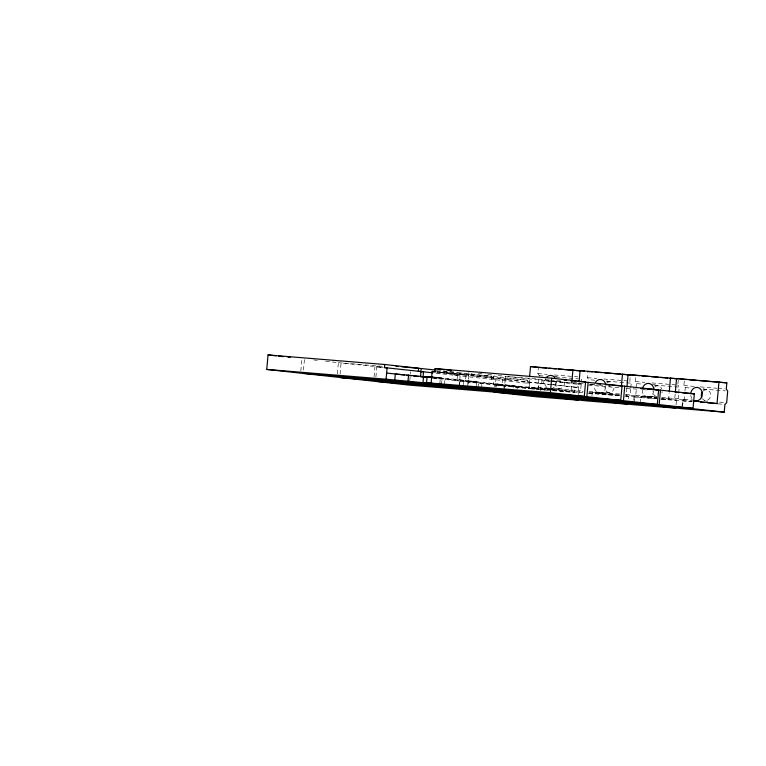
<?xml version="1.0" encoding="UTF-8"?>
<svg xmlns="http://www.w3.org/2000/svg" width="766" height="766" viewBox="0 0 766 766"><rect width="100%" height="100%" fill="white"/><g stroke="black" fill="none" stroke-linecap="round" stroke-linejoin="round"><path stroke-width="0.57" stroke-dasharray="3.83 2.87" d="M300.827 370.926L301.928 358.67M303.489 370.093L304.485 358.948M337.375 373.818L338.361 362.672L323.175 361.006M340.075 374.114L341.071 362.969L383.287 367.374M374.057 376.728L374.957 366.694M375.915 376.929L376.805 366.895L382.761 367.383M409.8 380.654L410.298 375.081M410.394 373.971L410.595 371.74M439.808 383.852L440.354 377.686L433.728 377.14M441.532 384.408L442.078 378.241L434.016 377.36M444.539 384.226L444.989 379.084L433.949 378.184M431.737 378.002L456.957 380.769L457.752 372.525L491.638 376.25L491.36 379.333L495.87 379.754L495.219 387.05M459.207 386.208L460.127 375.828L454.774 375.311L455.052 372.228L439.856 370.562M459.504 385.873L459.964 380.731L444.989 379.084M463.085 385.748L463.545 380.606L476.797 381.688L476.337 386.83M433.566 377.83L465.575 380.453L466.044 375.216L436.831 371.998M467.672 385.873L468.601 375.493L505.129 379.438L505.407 376.355L496.062 375.33M468.964 372.353L468.696 375.436L437.147 371.96M468.15 384.082L468.332 382.023L515.106 386.275L500.131 384.628L499.949 386.686M471.435 373.655L471.253 375.713L505.129 379.438M478.061 387.385L478.52 382.253L463.545 380.606M481.125 388.247L481.584 383.105M493.218 379.543L493.495 376.46L436.342 371.778M504.258 389.894L505.187 379.515L539.072 383.239L538.603 388.486L493.543 384.791L494.013 379.553M494.51 386.61L494.702 384.408L537.11 387.883L570.996 391.608L571.809 382.521M496.368 386.811L496.56 384.752M456.957 380.769L502.017 384.465L502.486 379.218M503.884 388.008L504.066 385.949L548.523 390.009M542.002 380.376L541.725 383.46L507.839 379.735L508.117 376.652L549.136 380.961M513.201 387.768L513.392 385.71L500.131 384.628M517.136 389.09L517.318 387.041M493.495 376.46L527.381 380.185L527.104 383.268L529.756 383.479L529.287 388.726L548.255 390.277M550.974 389.971L528.588 388.132L529.498 377.906M536.468 389.004L538.211 387.309L539.254 375.646L537.847 373.588L538.393 367.421M536.918 390.085L537.11 387.883M540.269 390.746L540.92 383.45L549.107 384.35M551.75 384.561L543.573 383.661L543.85 380.578L583.883 383.862M544.08 390.67L544.281 388.467L583.156 391.656M553.004 390.67L574.347 392.412L574.806 387.175L550.275 384.475M574.806 387.175L577.459 387.385L577.736 384.302L543.85 380.578M582.878 392.585L578.167 392.192L578.972 383.105M578.675 394.681L578.876 392.47L580.618 390.784L581.662 379.122M594.713 380.195L588.824 379.706L587.417 377.648L587.972 371.481M591.974 395.706L592.271 392.403L619.359 394.624M626.866 388.171L626.157 396.127L655.6 398.54M628.254 398.741L628.446 396.539L630.188 394.844L630.715 389.013M630.82 387.845L631.232 383.182L629.824 381.114L630.38 374.947M633.741 400.292L634.037 396.989L635.78 395.304L636.814 383.642L635.407 381.573L635.962 375.407M634.085 402.485L634.679 395.878L625.248 395.103M640.156 402.983L640.74 396.376L657.238 397.726M661.489 399.019L668.565 399.603L669.168 392.786M692.301 401.547L674.626 400.101L675.239 393.284M676.043 404.869L676.435 400.465L678.178 398.78L678.599 394.107M677.91 384.025L678.37 378.883M678.705 392.948L679.222 387.108L677.814 385.049M682.018 406.468L682.506 400.963L684.249 399.278L684.881 392.278M684.976 391.11L685.292 387.606L683.885 385.547L684.44 379.381M682.563 406.449L683.157 399.842L661.948 398.109M559.458 388.592L549.883 388.898A6.76 5.812 -83.7 0 1 545.765 378.385M599.452 392.958L609.027 392.652A5.41 4.644 -83.7 0 0 614.14 387.644M642.253 389.683A6.76 5.812 -83.7 0 0 647.442 396.893L657.017 396.577A5.41 4.644 -83.7 0 1 652.871 390.813M537.847 373.588L547.269 374.354M554.335 374.938L577.899 376.862M587.417 377.648L596.838 378.414M603.914 378.998L629.824 381.114M635.407 381.573L644.828 382.349M651.904 382.923L675.459 384.858M683.885 385.547L694.484 386.418M700.373 386.897L716.871 388.247M718.048 388.343L725.115 388.927M539.254 375.646L546.321 376.23M555.743 376.996L578.119 378.835M606.5 381.152L631.232 383.182M636.814 383.642L642.703 384.12M654.49 385.087L679.222 387.108M685.292 387.606L691.181 388.094M702.958 389.061L725.345 390.89M338.361 362.672L382.741 366.378M436.323 370.773L457.752 372.525M505.407 376.355L549.442 379.965M550.505 380.127L563.46 381.181M574.021 382.052L576.808 382.205M436.869 371.769L491.638 376.25M550.333 381.056L583.644 383.785M589.6 384.273L594.359 384.666M611.019 386.035L608.635 385.834L610.895 386.074M589.772 384.34L598.016 385.02M599.194 385.116L602.727 385.403M436.888 372.764L527.381 380.185M577.736 384.302L583.682 384.791M588.441 385.183L620.575 387.816M626.521 388.305L637.235 389.176M643.181 389.664L646.753 389.961M505.187 379.515L507.839 379.735M539.072 383.239L543.573 383.661M433.958 377.581L442.078 378.241M459.964 380.731L478.52 382.253M538.211 387.309L580.618 390.784M588.968 391.474L619.589 393.983M625.477 394.461L630.188 394.844M635.78 395.304L656.979 397.037M661.69 397.43L678.178 398.78M684.249 399.278L692.502 399.948M704.28 400.915L707.813 401.202M719.59 402.169L726.656 402.753M552.152 390.066L570.996 391.608M588.767 393.063L620.575 395.668M552.956 390.354L578.876 392.47M588.403 393.255L619.024 395.763M624.912 396.242L628.446 396.539M634.037 396.989L656.414 398.827M661.125 399.21L676.435 400.465M682.506 400.963L691.937 401.738M717.847 403.854L724.914 404.438M478.53 373.396L482.044 373.789M487.885 374.43L494.893 375.196M552.928 384.695L577.459 387.385M683.157 399.842L692.502 400.877M436.084 373.253L529.756 383.479M313.83 359.972L317.335 360.355M376.805 366.895L382.646 367.536M640.74 396.376L657.104 398.167M661.776 398.684L674.626 400.101M634.679 395.878L656.874 398.31M661.546 398.827L668.565 399.603M592.271 392.403L619.139 395.352M589.025 392.202L619.407 395.543M544.281 388.467L578.167 392.192M431.689 376.728L465.575 380.453M468.131 380.74L502.017 384.465M504.717 384.762L538.603 388.486M540.461 388.688L549.126 389.645L535.874 388.554L550.85 390.2M552.564 390.018L574.347 392.412M494.702 384.408L528.588 388.132M459.667 381.066L493.543 384.791M495.401 385.001L529.287 388.726M703.121 388.898L707.64 390.057M652.383 384.35L659.162 386.093M606.653 380.999L611.172 382.157M553.684 376.068L558.213 377.226M606.576 383.182A5.41 4.644 -83.7 0 1 612.245 382.789M609.027 392.652A5.41 4.644 -83.7 0 1 604.881 386.887M605.839 386.696A6.76 5.812 -83.7 0 1 598.706 392.834A6.76 5.812 -83.7 0 1 594.617 384.025M564.532 382.177A5.41 4.644 -83.7 0 1 558.854 388.496A5.41 4.644 -83.7 0 1 556.164 380.185M556.221 380.874A6.76 5.812 -83.7 0 1 552.851 388.228M653.829 390.631A6.76 5.812 -83.7 0 1 647.442 396.893M654.566 387.117A5.41 4.644 -83.7 0 1 661.747 388.831M662.13 391.57A5.41 4.644 -83.7 0 1 661.853 392.958M703.044 391.091A5.41 4.644 -83.7 0 1 709.594 391.627A5.41 4.644 -83.7 0 1 708.914 399.239A5.41 4.644 -83.7 0 1 702.365 398.703M692.004 398.55A6.76 5.812 -83.7 0 1 690.779 395.409"/><path stroke-width="1.15" d="M577.65 381.324L622.03 385.911L620.738 400.398L586.852 396.673L300.636 373.157L266.75 369.432L268.043 354.936L384.724 364.501L418.609 368.226L418.332 371.309L423.541 371.807L423.071 377.044L425.235 377.284M432.886 372.831L384.446 367.584L384.724 364.501M432.627 377.054L427.102 376.594L426.557 382.761L441.532 384.408L386.083 379.208L387.098 367.795L384.446 367.584M394.749 380.156L395.304 373.99L430.482 377.293M408 381.248L408.556 375.081M420.888 371.587L421.166 368.503L401.939 366.857M420.984 371.52L420.515 376.767L426.451 377.255M422.976 382.895L423.521 376.728M431.143 382.895L432.158 371.491L434.81 371.702L435.088 368.618L551.702 378.174L585.588 381.899L584.295 396.395L550.409 392.671L426.557 382.761M529.603 376.776L530.512 366.55L580.8 370.888L558.424 369.059M550.409 392.671L551.702 378.174M571.905 381.382L572.92 370.026M579.077 381.975L580.092 370.61L630.38 374.947L623.313 374.373M586.852 396.673L588.144 382.177M621.379 386.581L622.499 374.086M624.73 386.208L658.616 389.932L657.324 404.419L623.438 400.695L624.73 386.208L611.91 385.154M626.961 387.041L628.082 374.545L677.24 378.758L670.126 378.203M660.474 390.133L694.35 393.858L693.058 408.355L659.172 404.62L660.474 390.133L654.643 389.655M669.273 391.646L670.489 378.011M675.344 392.144L676.56 378.509L726.848 382.856L726.292 389.023L727.7 391.081L726.656 402.753L724.914 404.438L724.234 412.146L681.826 408.671L640.06 404.084M707.612 402.801L717.033 403.567L718.968 381.985M538.393 367.421L546.637 368.092M548.992 368.283L556.068 368.867M587.972 371.481L592.683 371.864M595.038 372.056L602.105 372.64M604.46 372.831L611.527 373.406M613.882 373.597L620.958 374.181M639.495 375.694L628.082 374.545M641.851 375.895L648.917 376.47M651.272 376.661L658.339 377.245M660.694 377.437L667.77 378.011M686.796 379.572L676.56 378.509M689.151 379.764L696.217 380.348M698.573 380.539L726.848 382.856M395.984 366.368L398.368 366.569M564.169 380.147L566.543 380.338M570.66 380.75L576.07 381.123M598.227 383.957L600.611 384.149M605.37 384.542L610.129 384.934M640.769 388.467L644.34 388.764M647.912 389.051L658.616 389.932M640.663 388.515L642.99 388.697M647.653 389.08L652.316 389.463M675.315 392.297L678.887 392.594M682.458 392.881L694.35 393.858M700.545 402.217L704.078 402.514M266.75 369.432L386.083 379.208M620.738 400.398L337.069 377.159L303.183 373.435M623.438 400.695L499.585 390.794L514.56 392.441L339.778 377.466L373.664 381.19L659.172 404.62M693.058 408.355L409.398 385.116L375.512 381.391M580.092 370.61L584.592 371.108M530.512 366.55L537.272 367.297M435.088 368.618L444.433 369.652M446.77 369.911L451.442 370.418M421.166 368.503L435.184 370.045M432.158 371.491L435.663 371.874M693.67 401.001L717.033 403.567M268.043 354.936L276.22 355.836M278.556 356.094L283.228 356.611M287.901 357.128L290.237 357.377M427.102 376.594L432.867 377.236M386.629 373.042L404.467 375.005M406.765 375.254L411.352 375.761M413.64 376.01L418.226 376.518M682.468 407.55L724.234 412.146M633.989 403.586L675.756 408.173L633.348 404.697L591.582 400.111M586 399.651L627.766 404.247L585.358 400.771L543.592 396.175M467.576 386.907L476.251 387.855L462.999 386.773L477.965 388.419L422.526 383.211M539.906 394.854L548.571 395.811L535.319 394.72L550.294 396.367L494.846 391.167M536.42 395.591L578.186 400.187L535.779 396.711L494.013 392.115M595.345 382.445A6.76 5.812 -83.7 0 1 601.406 379.61A6.76 5.812 -83.7 0 1 605.801 384.934M546.809 377.064A6.76 5.812 -83.7 0 1 554.996 377.734M642.607 387.95A6.76 5.812 -83.7 0 1 648.649 383.421A6.76 5.812 -83.7 0 1 653.791 388.869M653.149 389.434A5.41 4.644 -83.7 0 1 653.733 388.171M690.731 393.647A6.76 5.812 -83.7 0 1 697.625 387.462A6.76 5.812 -83.7 0 1 702.116 395.763A6.76 5.812 -83.7 0 1 694.446 400.503M701.723 397.535A5.41 4.644 -83.7 0 1 702.211 392.144"/></g></svg>
